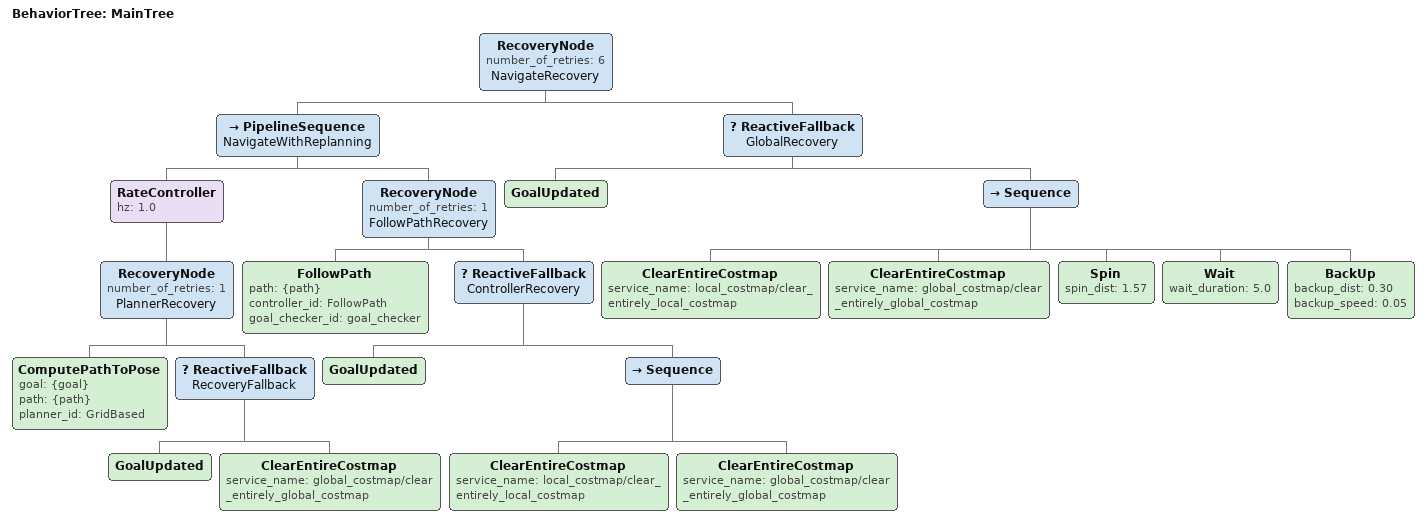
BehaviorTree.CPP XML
<?xml version="1.0"?>
<root BTCPP_format="4" main_tree_to_execute="MainTree">
  <BehaviorTree ID="MainTree">
    <RecoveryNode number_of_retries="6" name="NavigateRecovery">
      <PipelineSequence name="NavigateWithReplanning">
        <!-- RateController restricts how often we check path validity or replan -->
        <RateController hz="1.0">
          <RecoveryNode number_of_retries="1" name="PlannerRecovery">
            <ComputePathToPose goal="{goal}" path="{path}" planner_id="GridBased"/>
            <ReactiveFallback name="RecoveryFallback">
              <GoalUpdated/>
              <ClearEntireCostmap service_name="global_costmap/clear_entirely_global_costmap"/>
            </ReactiveFallback>
          </RecoveryNode>
        </RateController>
        <RecoveryNode number_of_retries="1" name="FollowPathRecovery">
          <FollowPath path="{path}" controller_id="FollowPath" goal_checker_id="goal_checker"/>
          <ReactiveFallback name="ControllerRecovery">
            <GoalUpdated/>
            <Sequence>
              <ClearEntireCostmap service_name="local_costmap/clear_entirely_local_costmap"/>
              <ClearEntireCostmap service_name="global_costmap/clear_entirely_global_costmap"/>
            </Sequence>
          </ReactiveFallback>
        </RecoveryNode>
      </PipelineSequence>
      <ReactiveFallback name="GlobalRecovery">
        <GoalUpdated/>
        <Sequence>
          <ClearEntireCostmap service_name="local_costmap/clear_entirely_local_costmap"/>
          <ClearEntireCostmap service_name="global_costmap/clear_entirely_global_costmap"/>
          <Spin spin_dist="1.57"/>
          <Wait wait_duration="5.0"/>
          <BackUp backup_dist="0.30" backup_speed="0.05"/>
        </Sequence>
      </ReactiveFallback>
    </RecoveryNode>
  </BehaviorTree>
</root>
